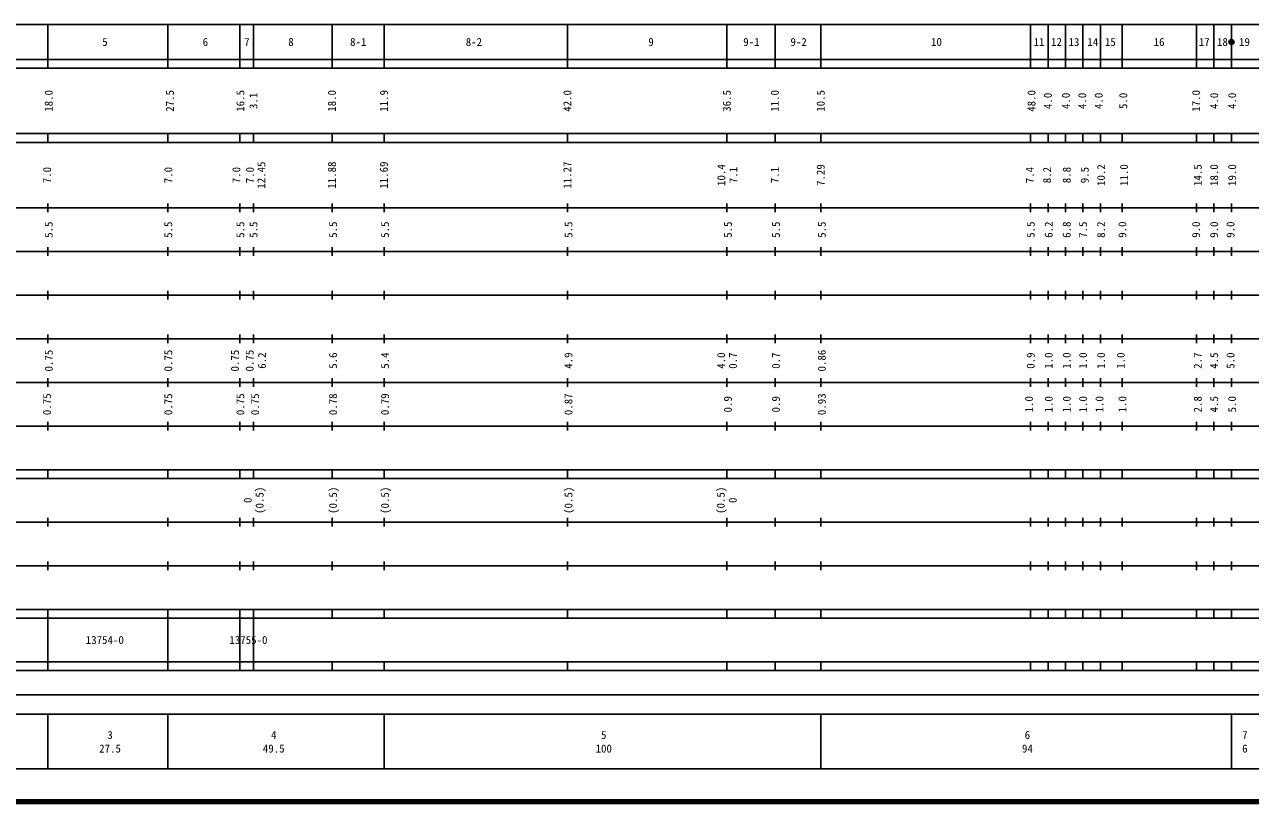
# Model space of a CAD drawing. Units: millimetres on the paper, enlarged 1000 times. Extents: x 40000 to 680000, y 20000 to 380000.
# Drawn here: x 185674 to 466356, y 20000 to 198000 of the extents above; entities that cross this region are included whole.
import ezdxf
from ezdxf.enums import TextEntityAlignment as Align

# ---------------------------------------------------------------- set-up
doc = ezdxf.new("R2010")
doc.units = ezdxf.units.MM
doc.header["$LTSCALE"] = 1000
doc.header["$PDMODE"] = 32
doc.header["$PDSIZE"] = 500
doc.layers.add('M-TTL', color=2, linetype='Continuous', lineweight=140)
doc.layers.add('M-TTL-BAND', color=7, linetype='Continuous', lineweight=25)
doc.styles.add('ＭＳ ゴシック', font='')
doc.styles.get('ＭＳ ゴシック').set_extended_font_data('MS Gothic')

msp = doc.modelspace()

# ---------------------------------------------------------------- linework, layer by layer
at = {"layer": 'M-TTL'}
msp.add_line((40000, 20000), (680000, 20000), dxfattribs=at)
at = {"layer": 'M-TTL-BAND'}
for p, q in [((68000, 198000), (579000, 198000)), ((191000, 198000), (191000, 188000)), ((218500, 198000), (218500, 188000)), ((235000, 198000), (235000, 188000)), ((238100, 198000), (238100, 188000)), ((256100, 198000), (256100, 188000)), ((268000, 198000), (268000, 188000)), ((310000, 198000), (310000, 188000)), ((346500, 198000), (346500, 188000)), ((357500, 198000), (357500, 188000)), ((368000, 198000), (368000, 188000)), ((416000, 198000), (416000, 188000)), ((420000, 198000), (420000, 188000)), ((424000, 198000), (424000, 188000)), ((428000, 198000), (428000, 188000)), ((432000, 198000), (432000, 188000)), ((437000, 198000), (437000, 188000)), ((454000, 198000), (454000, 188000)), ((458000, 198000), (458000, 188000)), ((462000, 198000), (462000, 188000)), ((40000, 190000), (579000, 190000)), ((40000, 188000), (579000, 188000)), ((40000, 173000), (579000, 173000)), ((191000, 173000), (191000, 171000)), ((218500, 173000), (218500, 171000)), ((235000, 173000), (235000, 171000)), ((238100, 173000), (238100, 171000)), ((256100, 173000), (256100, 171000)), ((268000, 171000), (268000, 173000)), ((310000, 171000), (310000, 173000)), ((346500, 171000), (346500, 173000)), ((357500, 171000), (357500, 173000)), ((368000, 171000), (368000, 173000)), ((416000, 173000), (416000, 171000)), ((420000, 173000), (420000, 171000)), ((424000, 173000), (424000, 171000)), ((428000, 173000), (428000, 171000)), ((432000, 173000), (432000, 171000)), ((437000, 173000), (437000, 171000)), ((454000, 173000), (454000, 171000)), ((458000, 173000), (458000, 171000)), ((462000, 173000), (462000, 171000)), ((40000, 171000), (579000, 171000)), ((40000, 156000), (579000, 156000)), ((191000, 157000), (191000, 155000)), ((218500, 157000), (218500, 155000)), ((235000, 157000), (235000, 155000)), ((238100, 157000), (238100, 155000)), ((256100, 157000), (256100, 155000)), ((268000, 155000), (268000, 157000)), ((310000, 155000), (310000, 157000)), ((346500, 155000), (346500, 157000)), ((357500, 155000), (357500, 157000)), ((368000, 155000), (368000, 157000)), ((416000, 157000), (416000, 155000)), ((420000, 157000), (420000, 155000)), ((424000, 157000), (424000, 155000)), ((428000, 157000), (428000, 155000)), ((432000, 157000), (432000, 155000)), ((437000, 157000), (437000, 155000)), ((454000, 157000), (454000, 155000)), ((458000, 157000), (458000, 155000)), ((462000, 157000), (462000, 155000)), ((46000, 146000), (579000, 146000)), ((191000, 147000), (191000, 145000)), ((218500, 147000), (218500, 145000)), ((235000, 147000), (235000, 145000)), ((238100, 147000), (238100, 145000)), ((256100, 147000), (256100, 145000)), ((268000, 145000), (268000, 147000)), ((310000, 145000), (310000, 147000)), ((346500, 145000), (346500, 147000)), ((357500, 145000), (357500, 147000)), ((368000, 145000), (368000, 147000)), ((416000, 147000), (416000, 145000)), ((420000, 147000), (420000, 145000)), ((424000, 147000), (424000, 145000)), ((428000, 147000), (428000, 145000)), ((432000, 147000), (432000, 145000)), ((437000, 147000), (437000, 145000)), ((454000, 147000), (454000, 145000)), ((458000, 147000), (458000, 145000)), ((462000, 147000), (462000, 145000)), ((52000, 136000), (579000, 136000)), ((191000, 137000), (191000, 135000)), ((218500, 137000), (218500, 135000)), ((235000, 137000), (235000, 135000)), ((238100, 137000), (238100, 135000)), ((256100, 137000), (256100, 135000)), ((268000, 135000), (268000, 137000)), ((310000, 135000), (310000, 137000)), ((346500, 135000), (346500, 137000)), ((357500, 135000), (357500, 137000)), ((368000, 135000), (368000, 137000)), ((416000, 137000), (416000, 135000)), ((420000, 137000), (420000, 135000)), ((424000, 137000), (424000, 135000)), ((428000, 137000), (428000, 135000)), ((432000, 137000), (432000, 135000)), ((437000, 137000), (437000, 135000)), ((454000, 137000), (454000, 135000)), ((458000, 137000), (458000, 135000)), ((462000, 137000), (462000, 135000)), ((191000, 127000), (191000, 125000)), ((218500, 127000), (218500, 125000)), ((235000, 127000), (235000, 125000)), ((238100, 127000), (238100, 125000)), ((256100, 127000), (256100, 125000)), ((268000, 125000), (268000, 127000)), ((310000, 125000), (310000, 127000)), ((346500, 125000), (346500, 127000)), ((357500, 125000), (357500, 127000)), ((368000, 125000), (368000, 127000)), ((416000, 127000), (416000, 125000)), ((420000, 127000), (420000, 125000)), ((424000, 127000), (424000, 125000)), ((428000, 127000), (428000, 125000)), ((432000, 127000), (432000, 125000)), ((437000, 127000), (437000, 125000)), ((454000, 127000), (454000, 125000)), ((458000, 127000), (458000, 125000)), ((462000, 127000), (462000, 125000)), ((46000, 126000), (579000, 126000)), ((52000, 116000), (579000, 116000)), ((191000, 117000), (191000, 115000)), ((218500, 117000), (218500, 115000)), ((235000, 117000), (235000, 115000)), ((238100, 117000), (238100, 115000)), ((256100, 117000), (256100, 115000)), ((268000, 115000), (268000, 117000)), ((310000, 115000), (310000, 117000)), ((346500, 115000), (346500, 117000)), ((357500, 115000), (357500, 117000)), ((368000, 115000), (368000, 117000)), ((416000, 117000), (416000, 115000)), ((420000, 117000), (420000, 115000)), ((424000, 117000), (424000, 115000)), ((428000, 117000), (428000, 115000)), ((432000, 117000), (432000, 115000)), ((437000, 117000), (437000, 115000)), ((454000, 117000), (454000, 115000)), ((458000, 117000), (458000, 115000)), ((462000, 117000), (462000, 115000)), ((191000, 107000), (191000, 105000)), ((218500, 107000), (218500, 105000)), ((235000, 107000), (235000, 105000)), ((238100, 107000), (238100, 105000)), ((256100, 107000), (256100, 105000)), ((268000, 105000), (268000, 107000)), ((310000, 105000), (310000, 107000)), ((346500, 105000), (346500, 107000)), ((357500, 105000), (357500, 107000)), ((368000, 105000), (368000, 107000)), ((416000, 107000), (416000, 105000)), ((420000, 107000), (420000, 105000)), ((424000, 107000), (424000, 105000)), ((428000, 107000), (428000, 105000)), ((432000, 107000), (432000, 105000)), ((437000, 107000), (437000, 105000)), ((454000, 107000), (454000, 105000)), ((458000, 107000), (458000, 105000)), ((462000, 107000), (462000, 105000)), ((46000, 106000), (579000, 106000)), ((40000, 96000), (579000, 96000)), ((191000, 96000), (191000, 94000)), ((218500, 96000), (218500, 94000)), ((235000, 96000), (235000, 94000)), ((238100, 96000), (238100, 94000)), ((256100, 96000), (256100, 94000)), ((268000, 94000), (268000, 96000)), ((310000, 94000), (310000, 96000)), ((346500, 94000), (346500, 96000)), ((357500, 94000), (357500, 96000)), ((368000, 94000), (368000, 96000)), ((416000, 96000), (416000, 94000)), ((420000, 96000), (420000, 94000)), ((424000, 96000), (424000, 94000)), ((428000, 96000), (428000, 94000)), ((432000, 96000), (432000, 94000)), ((437000, 96000), (437000, 94000)), ((454000, 96000), (454000, 94000)), ((458000, 96000), (458000, 94000)), ((462000, 96000), (462000, 94000)), ((40000, 94000), (579000, 94000)), ((191000, 85000), (191000, 83000)), ((218500, 85000), (218500, 83000)), ((235000, 85000), (235000, 83000)), ((238100, 85000), (238100, 83000)), ((256100, 85000), (256100, 83000)), ((268000, 83000), (268000, 85000)), ((310000, 83000), (310000, 85000)), ((346500, 83000), (346500, 85000)), ((357500, 83000), (357500, 85000)), ((368000, 83000), (368000, 85000)), ((416000, 85000), (416000, 83000)), ((420000, 85000), (420000, 83000)), ((424000, 85000), (424000, 83000)), ((428000, 85000), (428000, 83000)), ((432000, 85000), (432000, 83000)), ((437000, 85000), (437000, 83000)), ((454000, 85000), (454000, 83000)), ((458000, 85000), (458000, 83000)), ((462000, 85000), (462000, 83000)), ((49000, 84000), (579000, 84000)), ((40000, 74000), (579000, 74000)), ((191000, 75000), (191000, 73000)), ((218500, 75000), (218500, 73000)), ((235000, 75000), (235000, 73000)), ((238100, 75000), (238100, 73000)), ((256100, 75000), (256100, 73000)), ((268000, 73000), (268000, 75000)), ((310000, 73000), (310000, 75000)), ((346500, 73000), (346500, 75000)), ((357500, 73000), (357500, 75000)), ((368000, 73000), (368000, 75000)), ((416000, 75000), (416000, 73000)), ((420000, 75000), (420000, 73000)), ((424000, 75000), (424000, 73000)), ((428000, 75000), (428000, 73000)), ((432000, 75000), (432000, 73000)), ((437000, 75000), (437000, 73000)), ((454000, 75000), (454000, 73000)), ((458000, 75000), (458000, 73000)), ((462000, 75000), (462000, 73000)), ((40000, 64000), (579000, 64000)), ((40000, 62000), (579000, 62000)), ((191000, 64000), (191000, 52000)), ((218500, 64000), (218500, 52000)), ((235000, 64000), (235000, 52000)), ((238100, 64000), (238100, 52000)), ((256100, 64000), (256100, 62000)), ((268000, 62000), (268000, 64000)), ((310000, 62000), (310000, 64000)), ((346500, 62000), (346500, 64000)), ((357500, 62000), (357500, 64000)), ((368000, 62000), (368000, 64000)), ((416000, 64000), (416000, 62000)), ((420000, 64000), (420000, 62000)), ((424000, 64000), (424000, 62000)), ((428000, 64000), (428000, 62000)), ((432000, 64000), (432000, 62000)), ((437000, 64000), (437000, 62000)), ((454000, 64000), (454000, 62000)), ((458000, 64000), (458000, 62000)), ((462000, 64000), (462000, 62000)), ((40000, 52000), (579000, 52000)), ((191000, 52000), (191000, 50000)), ((218500, 52000), (218500, 50000)), ((235000, 52000), (235000, 50000)), ((238100, 52000), (238100, 50000)), ((256100, 52000), (256100, 50000)), ((268000, 50000), (268000, 52000)), ((310000, 50000), (310000, 52000)), ((346500, 50000), (346500, 52000)), ((357500, 50000), (357500, 52000)), ((368000, 50000), (368000, 52000)), ((416000, 52000), (416000, 50000)), ((420000, 52000), (420000, 50000)), ((424000, 52000), (424000, 50000)), ((428000, 52000), (428000, 50000)), ((432000, 52000), (432000, 50000)), ((437000, 52000), (437000, 50000)), ((454000, 52000), (454000, 50000)), ((458000, 52000), (458000, 50000)), ((462000, 52000), (462000, 50000)), ((40000, 50000), (579000, 50000)), ((70805, 44406), (552800, 44406)), ((40000, 40000), (579000, 40000)), ((191000, 40000), (191000, 27500)), ((218500, 40000), (218500, 27500)), ((268000, 40000), (268000, 27500)), ((368000, 40000), (368000, 27500)), ((462000, 40000), (462000, 27500)), ((68000, 27500), (579000, 27500))]:
    msp.add_line(p, q, dxfattribs=at)
at = {"layer": 'M-TTL-BAND', "lineweight": 13}
for radius in [600, 480, 360, 240, 120, 20]:
    msp.add_circle((462000, 194000), radius, dxfattribs=at)
at = {"layer": 'M-TTL-BAND'}
msp.add_point((462000, 194000), dxfattribs=at)

# ---------------------------------------------------------------- texts
at = {"layer": 'M-TTL-BAND', "style": 'ＭＳ ゴシック'}
for s, p in [('5', (204082, 194000)), ('6', (227083, 194000)), ('7', (236583, 194000)), ('8', (246686, 194000)), ('8-1', (262075, 194000)), ('8-2', (288560, 194000)), ('9', (329108, 194000)), ('9-1', (352092, 194000)), ('9-2', (362905, 194000)), ('10', (394454, 194000)), ('11', (417934, 194000)), ('12', (421934, 194000)), ('13', (425934, 194000)), ('14', (430268, 194000)), ('15', (434268, 194000)), ('16', (445435, 194000)), ('17', (455769, 194000)), ('18', (459936, 194000)), ('19', (464981, 194000)), ('13754-0', (204055, 57000)), ('13755-0', (236933, 57000)), ('3', (205256, 35238)), ('4', (242729, 35238)), ('5', (318288, 35238)), ('6', (415287, 35238)), ('7', (465072, 35238)), ('27.5', (205256, 32131)), ('49.5', (242729, 32131)), ('100', (318288, 32131)), ('94', (415287, 32131)), ('6', (465072, 32131))]:
    msp.add_text(s, height=1833, dxfattribs=at).set_placement(p, align=Align.MIDDLE_CENTER)
for s, p in [('18.0', (191203, 180500)), ('27.5', (218954, 180500)), ('16.5', (235080, 180500)), ('18.0', (256051, 180500)), ('11.9', (267951, 180500)), ('42.0', (309951, 180500)), ('36.5', (346451, 180500)), ('11.0', (357451, 180500)), ('10.5', (367951, 180500)), ('48.0', (416211, 180500)), ('17.0', (453900, 180500)), ('3.1', (238080, 180500)), ('4.0', (419962, 180500)), ('4.0', (424087, 180500)), ('4.0', (427837, 180500)), ('4.0', (431587, 180500)), ('5.0', (437212, 180500)), ('4.0', (458025, 180500)), ('4.0', (462151, 180500)), ('12.45', (239889, 163500)), ('11.88', (256051, 163500)), ('11.69', (267949, 163500)), ('11.27', (309949, 163500)), ('10.4', (345199, 163500)), ('7.29', (367949, 163500)), ('10.2', (432149, 163500)), ('11.0', (437400, 163500)), ('14.5', (454275, 163500)), ('18.0', (458025, 163500)), ('19.0', (462151, 163500)), ('7.0', (190828, 163500)), ('7.0', (218579, 163500)), ('7.0', (234166, 163500)), ('7.0', (237280, 163500)), ('7.1', (347954, 163500)), ('7.1', (357449, 163500)), ('7.4', (415836, 163500)), ('8.2', (419774, 163500)), ('8.8', (424274, 163500)), ('9.5', (428399, 163500)), ('5.5', (191203, 151000)), ('5.5', (218579, 151000)), ('5.5', (235080, 151000)), ('5.5', (238080, 151000)), ('5.5', (256301, 151000)), ('5.5', (268199, 151000)), ('5.5', (310199, 151000)), ('5.5', (346699, 151000)), ('5.5', (357699, 151000)), ('5.5', (368199, 151000)), ('5.5', (416024, 151000)), ('6.2', (420149, 151000)), ('6.8', (424274, 151000)), ('7.5', (428024, 151000)), ('8.2', (432149, 151000)), ('9.0', (437025, 151000)), ('9.0', (453900, 151000)), ('9.0', (458025, 151000)), ('9.0', (461776, 151000)), ('0.75', (191203, 121000)), ('0.75', (218579, 121000)), ('0.75', (233837, 121000)), ('0.75', (237212, 121000)), ('6.2', (240042, 121000)), ('5.6', (256301, 121000)), ('5.4', (268199, 121000)), ('4.9', (310199, 121000)), ('4.0', (345163, 121000)), ('0.7', (347842, 121000)), ('0.7', (357699, 121000)), ('0.86', (368199, 121000)), ('0.9', (416024, 121000)), ('1.0', (420149, 121000)), ('1.0', (424274, 121000)), ('1.0', (428024, 121000)), ('1.0', (432149, 121000)), ('1.0', (436650, 121000)), ('2.7', (454275, 121000)), ('4.5', (458025, 121000)), ('5.0', (461776, 121000)), ('0.75', (190828, 111000)), ('0.75', (218579, 111000)), ('0.75', (235080, 111000)), ('0.75', (238455, 111000)), ('0.78', (256301, 111000)), ('0.79', (268199, 111000)), ('0.87', (310199, 111000)), ('0.9', (346699, 111000)), ('0.9', (357699, 111000)), ('0.93', (368199, 111000)), ('1.0', (415649, 111000)), ('1.0', (420149, 111000)), ('1.0', (424274, 111000)), ('1.0', (428024, 111000)), ('1.0', (431774, 111000)), ('1.0', (437025, 111000)), ('2.8', (454275, 111000)), ('4.5', (458025, 111000)), ('5.0', (462151, 111000)), ('(0.5)', (239489, 89000)), ('(0.5)', (256301, 89000)), ('(0.5)', (268201, 89000)), ('(0.5)', (310201, 89000)), ('(0.5)', (345054, 89000)), ('0', (236772, 89000)), ('0', (347797, 89000))]:
    msp.add_text(s, height=1833, rotation=90, dxfattribs=at).set_placement(p, align=Align.MIDDLE_CENTER)

doc.saveas('drawing.dxf')
